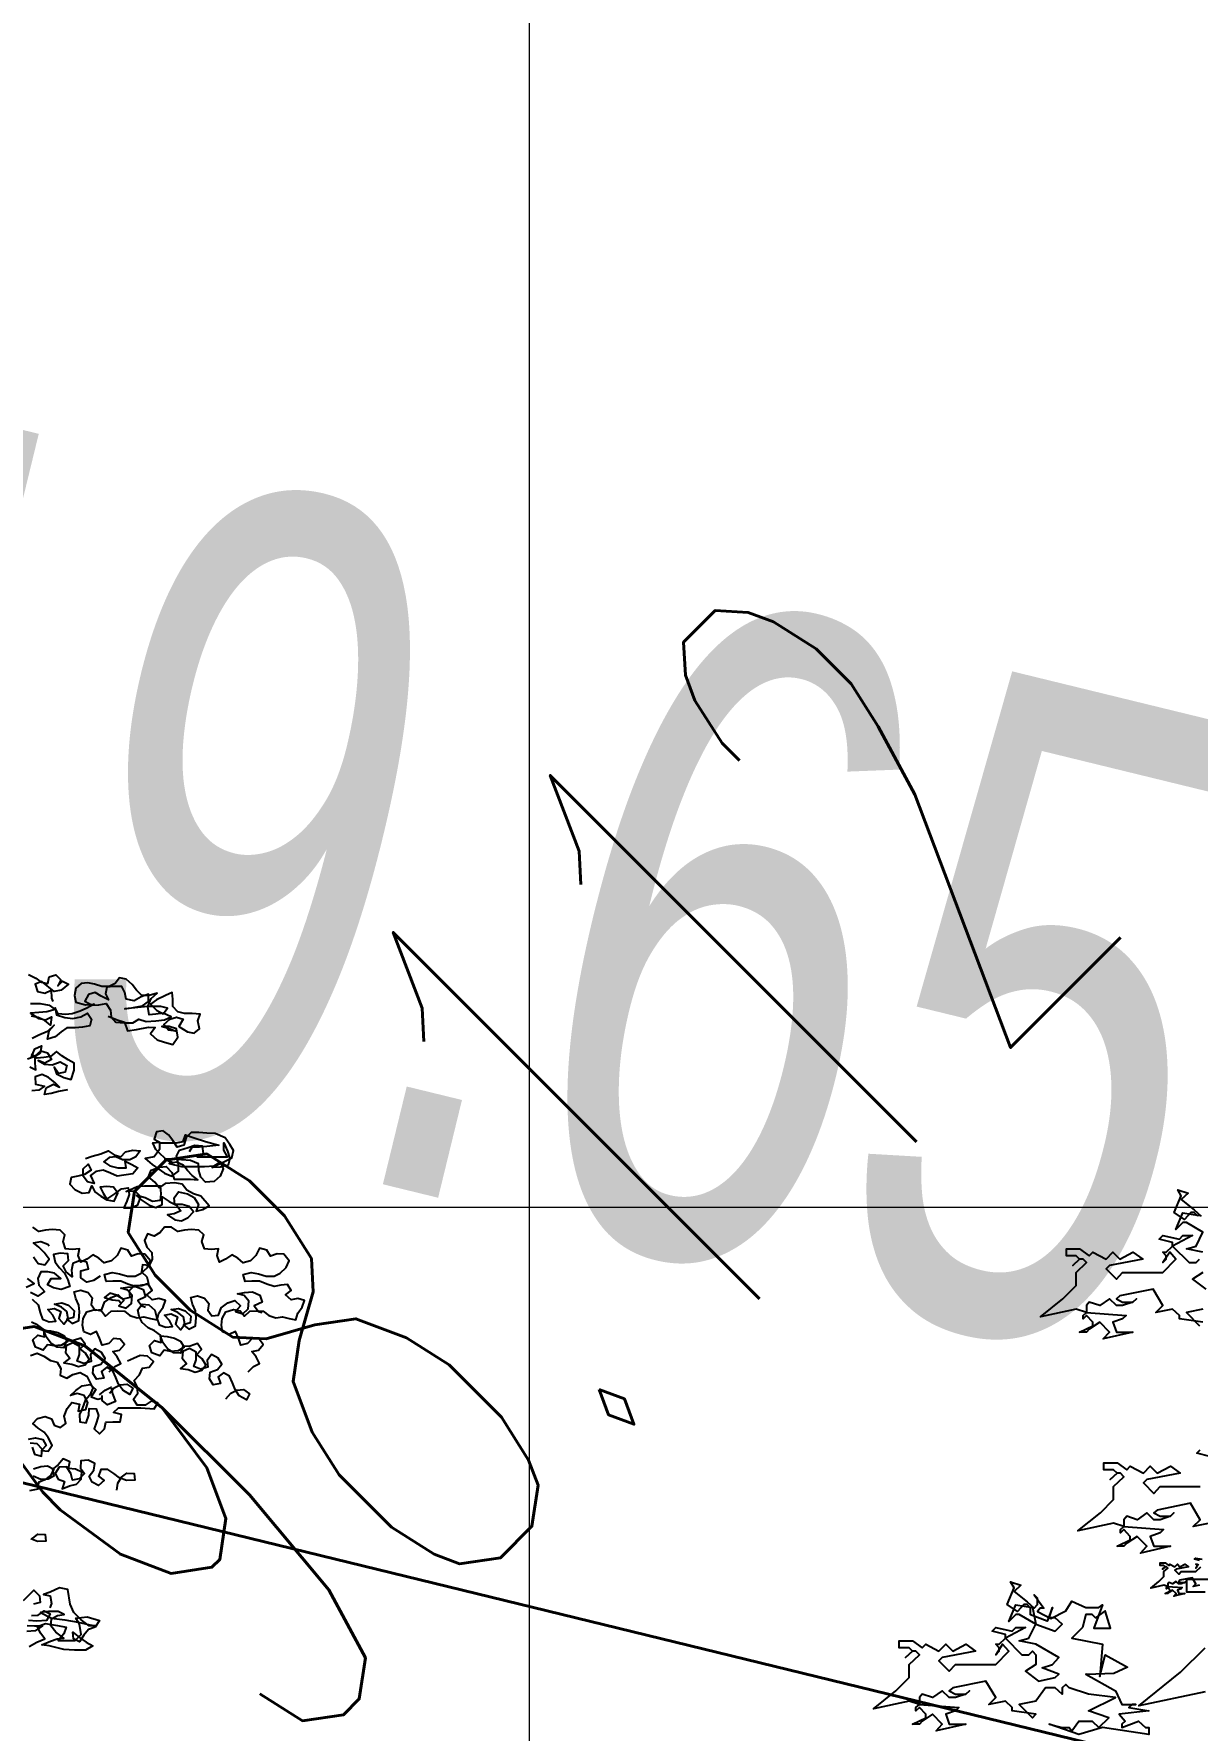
# Model space of a CAD drawing. Header units: millimetres. Extents: x 684983 to 685377, y 990360 to 990509.
# Drawn here: x 685065.248 to 685067.045, y 990445.231 to 990447.851 of the extents above; entities that cross this region are included whole.
import ezdxf

# ---------------------------------------------------------------- set-up
doc = ezdxf.new("R2010")
doc.units = ezdxf.units.MM
doc.header["$PDMODE"] = 35
doc.header["$PDSIZE"] = 0.2
for name, color, linetype, lineweight in [('BD', 1, 'Continuous', 40), ('grid', 8, 'Continuous', 9), ('GRID LEVELS', 7, 'Continuous', 13)]:
    doc.layers.add(name, color=color, linetype=linetype, lineweight=lineweight)
for name, color, linetype in [('dim', 7, 'Continuous'), ('MAHAGONY', 7, 'Continuous'), ('SYMBOLS', 7, 'Continuous'), ('VENGA TREE', 7, 'Continuous')]:
    doc.layers.add(name, color=color, linetype=linetype)
doc.styles.add('DIM', font='ARIALN.TTF', dxfattribs={"width": 0.8, "height": 1})
doc.styles.get("Standard").update_dxf_attribs({"font": 'RomanS'})
doc.dimstyles.get("Standard").update_dxf_attribs({"dimtxt": 1, "dimasz": 0.18, "dimexe": 0.18, "dimexo": 0.0625, "dimgap": 0.09, "dimtad": 0, "dimrnd": 0.05, "dimzin": 0, "dimdsep": 46, "dimtxsty": 'DIM', "dimcen": 0.09, "dimse1": 1, "dimse2": 1, "dimsd1": 1, "dimsd2": 1, "dimadec": 0, "dimazin": 0, "dimtfac": 1, "dimtix": 1, "dimtofl": 0, "dimtmove": 2, "dimatfit": 3, "dimfxl": 0, "dimtolj": 1, "dimtzin": 0, "dimarcsym": 0})

# ---------------------------------------------------------------- blocks, each defined once
blk = doc.blocks.new('*D27')
at = {"layer": 'Defpoints', "color": 0, "transparency": 16777216}
for p in [(685056.3962, 990448.8721), (685056.142, 990447.83), (685075.2439, 990443.1706)]:
    blk.add_point(p, dxfattribs=at)
at = {"layer": 'dim', "color": 0, "transparency": 16777216, "insert": (685065.9471, 990446.5424), "char_height": 1, "attachment_point": 5, "rotation": 346.2918, "style": 'DIM'}
blk.add_mtext('\\A1;19.65', dxfattribs=at)
blk = doc.blocks.new('TREE30')
at = {"color": 105, "flags": 128}
for points in [[(0.5985, 2.5829), (0.6135, 2.5769), (0.6255, 2.5729), (0.6305, 2.5589), (0.6455, 2.561), (0.6655, 2.565), (0.6766, 2.564), (0.6686, 2.554), (0.6796, 2.544), (0.6916, 2.54), (0.7056, 2.536), (0.7136, 2.548), (0.7116, 2.562), (0.6996, 2.566), (0.6876, 2.566), (0.6986, 2.563), (0.7106, 2.558), (0.6986, 2.56), (0.6906, 2.569), (0.7006, 2.578), (0.7116, 2.581), (0.7226, 2.578), (0.7156, 2.566), (0.7296, 2.557), (0.7406, 2.555), (0.7496, 2.5621), (0.7466, 2.5751), (0.7506, 2.5861), (0.7376, 2.5871), (0.7246, 2.5871), (0.7136, 2.59), (0.7056, 2.599), (0.7055, 2.6111), (0.7045, 2.6221), (0.6935, 2.617), (0.6785, 2.61), (0.6685, 2.603), (0.6785, 2.593), (0.6895, 2.587), (0.6965, 2.596), (0.6855, 2.599), (0.6645, 2.599), (0.6265, 2.595), (0.6405, 2.597), (0.6555, 2.6), (0.6655, 2.607), (0.6655, 2.619), (0.6535, 2.615), (0.6415, 2.608), (0.6285, 2.611), (0.6265, 2.622), (0.6214, 2.632), (0.6074, 2.632), (0.5964, 2.631), (0.5944, 2.62), (0.5995, 2.61), (0.5874, 2.616), (0.5774, 2.6219), (0.5664, 2.6189), (0.5604, 2.6079), (0.5724, 2.6009), (0.5834, 2.6019), (0.5955, 2.6039), (0.6025, 2.5929), (0.6035, 2.5819), (0.6115, 2.5729), (0.6255, 2.5719), (0.6395, 2.572), (0.6495, 2.578), (0.6615, 2.574), (0.6775, 2.575), (0.6916, 2.577), (0.7026, 2.582), (0.6895, 2.588), (0.6775, 2.586), (0.6665, 2.585), (0.6645, 2.599), (0.6695, 2.612), (0.6795, 2.621), (0.6665, 2.617), (0.6545, 2.617), (0.6455, 2.626), (0.6385, 2.635), (0.6284, 2.644), (0.6174, 2.646), (0.6104, 2.637), (0.6004, 2.632), (0.5884, 2.632), (0.5764, 2.636), (0.5654, 2.6379), (0.5544, 2.6369), (0.5454, 2.6289), (0.5434, 2.6169), (0.5454, 2.6059), (0.5614, 2.6019), (0.5754, 2.6029), (0.5634, 2.5959), (0.5524, 2.5909), (0.5394, 2.5869), (0.5284, 2.5859), (0.5164, 2.5869), (0.5114, 2.5969), (0.5134, 2.5849), (0.5274, 2.5809), (0.5404, 2.5789), (0.5534, 2.5819), (0.5644, 2.5879), (0.5715, 2.5779), (0.5685, 2.5669), (0.5565, 2.5649), (0.5444, 2.5639), (0.5304, 2.5639), (0.5214, 2.5568), (0.5114, 2.5488), (0.4984, 2.5448), (0.5014, 2.5588), (0.5094, 2.5678), (0.4984, 2.5578), (0.4844, 2.5518), (0.4734, 2.5458)], [(0.4724, 2.5158), (0.4774, 2.5288), (0.4884, 2.5338), (0.4864, 2.5218), (0.4764, 2.5158), (0.4654, 2.5118)], [(0.4703, 2.6038), (0.4864, 2.6038), (0.5014, 2.6009), (0.5114, 2.5939), (0.4974, 2.5898), (0.4844, 2.5888), (0.4704, 2.5878), (0.4844, 2.5788), (0.4954, 2.5768), (0.5054, 2.5818), (0.5034, 2.5678), (0.4944, 2.5758), (0.4834, 2.5808), (0.4724, 2.5828)], [(0.4673, 2.6519), (0.4793, 2.6459), (0.4883, 2.6389), (0.4993, 2.6369), (0.5013, 2.6479), (0.5123, 2.6509), (0.5204, 2.6429), (0.5154, 2.6329), (0.5234, 2.6409), (0.5334, 2.6359), (0.5214, 2.6259), (0.5094, 2.6239), (0.4893, 2.6399), (0.4783, 2.6359), (0.4823, 2.6239), (0.4944, 2.6209), (0.5044, 2.6259), (0.5054, 2.6129), (0.5074, 2.6069)], [(0.4739, 1.7209), (0.4826, 1.7277), (0.4948, 1.7271), (0.496, 1.716), (0.4821, 1.7155), (0.4708, 1.7202)]]:
    blk.add_lwpolyline(points, dxfattribs=at)
at = {"color": 3, "flags": 128}
for points in [[(0.5315, 2.4615), (0.5165, 2.4585), (0.5045, 2.4555), (0.4935, 2.4535), (0.4965, 2.4645), (0.5085, 2.4705), (0.5185, 2.4655), (0.5105, 2.4735), (0.5005, 2.4815), (0.4895, 2.4865), (0.4784, 2.4825), (0.4785, 2.4705), (0.4935, 2.4675), (0.4845, 2.4605), (0.4725, 2.4595)], [(0.4694, 2.4995), (0.4794, 2.4945), (0.4784, 2.5055), (0.4784, 2.5175), (0.4874, 2.5256), (0.4984, 2.5226), (0.5054, 2.5116), (0.4944, 2.5055), (0.4834, 2.5095), (0.4934, 2.5035), (0.5065, 2.5025), (0.5195, 2.5076), (0.5305, 2.5016), (0.5275, 2.4906), (0.5165, 2.4885), (0.5095, 2.4985), (0.5135, 2.4875), (0.5255, 2.4815), (0.5375, 2.4786), (0.5425, 2.4936), (0.5425, 2.5056), (0.5325, 2.5106), (0.5225, 2.5176), (0.5134, 2.5246), (0.5034, 2.5166), (0.4924, 2.5145), (0.4814, 2.5135), (0.4724, 2.5205)], [(0.5615, 2.3477), (0.5725, 2.3517), (0.5865, 2.3558), (0.5985, 2.3608), (0.6086, 2.3538), (0.6196, 2.3508), (0.6276, 2.3588), (0.6396, 2.3618), (0.6516, 2.3608), (0.6446, 2.3508), (0.6346, 2.3458), (0.6226, 2.3458), (0.6116, 2.3508), (0.6006, 2.3498), (0.5916, 2.3427), (0.6016, 2.3358), (0.6146, 2.3328), (0.6286, 2.3328), (0.6266, 2.3438), (0.6376, 2.3378), (0.6476, 2.3328), (0.6396, 2.3228), (0.6136, 2.3187), (0.6026, 2.3237), (0.5906, 2.3287), (0.5786, 2.3267), (0.5696, 2.3197), (0.5756, 2.3067), (0.5646, 2.3097), (0.5576, 2.3187), (0.5575, 2.3307), (0.5655, 2.3387), (0.5706, 2.3287), (0.5596, 2.3217), (0.5485, 2.3187), (0.5375, 2.3167), (0.5355, 2.3057), (0.5436, 2.2967), (0.5556, 2.2907), (0.5676, 2.2917), (0.5716, 2.3027), (0.5766, 2.2927), (0.5866, 2.2857), (0.5966, 2.2797), (0.6086, 2.2777), (0.6146, 2.2907), (0.6076, 2.3007), (0.5966, 2.3017), (0.5856, 2.3007), (0.5906, 2.2907), (0.5966, 2.2807), (0.6096, 2.2897), (0.6206, 2.2977), (0.6316, 2.2997), (0.6336, 2.2887), (0.6297, 2.2777), (0.6247, 2.2667), (0.6367, 2.2667), (0.6477, 2.2717), (0.6527, 2.2848), (0.6436, 2.2938), (0.6286, 2.2937), (0.6466, 2.3018), (0.6587, 2.3028), (0.6847, 2.3028), (0.6857, 2.2898), (0.6847, 2.2788), (0.6717, 2.2768), (0.6597, 2.2828), (0.6457, 2.2868), (0.6547, 2.2788), (0.6667, 2.2708), (0.6777, 2.2668), (0.6877, 2.2718), (0.6877, 2.2848), (0.6997, 2.2768), (0.7117, 2.2708), (0.7187, 2.2618), (0.7077, 2.2568), (0.6967, 2.2548), (0.7087, 2.2468), (0.7198, 2.2448), (0.7308, 2.2508), (0.7398, 2.2598), (0.7327, 2.2688), (0.7207, 2.2718), (0.7087, 2.2718), (0.7077, 2.2828), (0.7147, 2.2928), (0.7297, 2.2898), (0.7407, 2.2838), (0.7478, 2.2718), (0.7438, 2.2608), (0.7548, 2.2638), (0.7658, 2.2698), (0.7517, 2.2858), (0.7397, 2.2898), (0.7287, 2.2958), (0.7207, 2.3058), (0.7087, 2.3078), (0.6927, 2.3068), (0.6827, 2.2998), (0.6757, 2.3088), (0.6656, 2.3178), (0.6696, 2.3288), (0.6836, 2.3338), (0.6947, 2.3348), (0.7037, 2.3248), (0.7077, 2.3138), (0.7347, 2.3139), (0.7467, 2.3129), (0.7377, 2.3199), (0.7297, 2.3279), (0.7227, 2.3369), (0.7117, 2.3419), (0.6997, 2.3398), (0.7197, 2.3349), (0.7577, 2.3349), (0.7737, 2.3359), (0.7837, 2.3419), (0.7887, 2.3309), (0.7837, 2.3189), (0.7737, 2.3099), (0.7597, 2.3089), (0.7517, 2.3169), (0.7487, 2.3279), (0.7477, 2.3389), (0.7347, 2.3449), (0.7197, 2.3459), (0.7077, 2.3469), (0.6926, 2.3468), (0.7057, 2.3409), (0.6956, 2.3458), (0.6856, 2.3548), (0.6776, 2.3628), (0.6726, 2.3738), (0.6836, 2.3749), (0.6836, 2.3629), (0.6746, 2.3508), (0.6596, 2.3478), (0.6716, 2.3378), (0.6917, 2.3238), (0.7037, 2.3188), (0.7147, 2.3268), (0.7147, 2.3389), (0.7117, 2.3519), (0.7166, 2.3619), (0.7307, 2.3659), (0.7417, 2.3699), (0.7537, 2.3689), (0.7557, 2.3559), (0.7457, 2.3509), (0.7957, 2.3509), (0.7897, 2.3619), (0.7897, 2.374), (0.7957, 2.36), (0.7997, 2.3479), (0.7967, 2.3369), (0.7837, 2.3339), (0.7707, 2.3329), (0.8027, 2.3489), (0.8057, 2.361), (0.7997, 2.371), (0.7917, 2.382), (0.7757, 2.389), (0.7617, 2.3899), (0.7486, 2.3909), (0.7356, 2.3909), (0.7276, 2.3829), (0.7236, 2.3699), (0.7126, 2.3669), (0.7056, 2.3779), (0.6986, 2.3869), (0.6896, 2.3939), (0.6786, 2.3919), (0.6746, 2.3799), (0.6856, 2.3739), (0.7116, 2.3739), (0.7226, 2.3759), (0.7266, 2.3869), (0.7406, 2.3819), (0.7597, 2.3759), (0.7817, 2.3699), (0.7617, 2.3679), (0.7497, 2.3669), (0.7367, 2.3659), (0.7327, 2.3589)], [(0.6006, 1.9956), (0.6096, 2.0046), (0.6196, 2.0096), (0.6136, 2.0206), (0.6066, 2.0296), (0.6176, 2.0316), (0.6256, 2.0407), (0.6186, 2.0497), (0.6076, 2.0507), (0.5996, 2.0426), (0.5886, 2.0396), (0.5846, 2.0516), (0.5795, 2.0626), (0.5695, 2.0576), (0.5585, 2.0616), (0.5565, 2.0726), (0.5575, 2.0836), (0.5635, 2.0946), (0.5765, 2.0987), (0.5875, 2.0967), (0.5945, 2.0877), (0.6035, 2.0957), (0.6145, 2.0967), (0.6255, 2.0957), (0.6346, 2.0887), (0.6466, 2.0847), (0.6576, 2.0867), (0.6686, 2.0837), (0.6796, 2.0817), (0.6826, 2.0928), (0.6896, 2.1028), (0.6936, 2.1138), (0.6826, 2.1168), (0.6716, 2.1148), (0.6626, 2.1228), (0.6716, 2.1298), (0.6655, 2.1398), (0.6545, 2.1388), (0.6435, 2.1368), (0.6315, 2.1407), (0.6195, 2.1457), (0.6065, 2.1457), (0.5955, 2.1447), (0.5925, 2.1567), (0.6055, 2.1597), (0.6175, 2.1578), (0.6305, 2.1538), (0.6435, 2.1538), (0.6535, 2.1588), (0.6635, 2.1678), (0.6685, 2.1788), (0.6595, 2.1898), (0.6485, 2.1908), (0.6375, 2.1868), (0.6315, 2.1968), (0.6194, 2.1998), (0.6135, 2.1878), (0.6045, 2.1788), (0.5924, 2.1757), (0.5834, 2.1837), (0.5734, 2.1887), (0.5634, 2.1817), (0.5534, 2.1767), (0.5494, 2.1877), (0.5514, 2.1987), (0.5394, 2.1977), (0.5284, 2.1987), (0.5244, 2.2107), (0.5273, 2.2217), (0.5193, 2.2297), (0.5063, 2.2307), (0.4953, 2.2297), (0.4843, 2.2277), (0.4743, 2.2347)], [(0.8299, 1.9956), (0.8389, 2.0046), (0.8489, 2.0096), (0.8429, 2.0206), (0.8359, 2.0296), (0.8469, 2.0316), (0.8549, 2.0407), (0.8479, 2.0497), (0.8368, 2.0507), (0.8288, 2.0426), (0.8178, 2.0396), (0.8138, 2.0516), (0.8088, 2.0626), (0.7988, 2.0576), (0.7878, 2.0616), (0.7858, 2.0726), (0.7868, 2.0836), (0.7928, 2.0946), (0.8058, 2.0987), (0.8168, 2.0967), (0.8238, 2.0877), (0.8328, 2.0957), (0.8438, 2.0967), (0.8548, 2.0957), (0.8638, 2.0887), (0.8758, 2.0847), (0.8869, 2.0867), (0.8979, 2.0837), (0.9089, 2.0817), (0.9119, 2.0928), (0.9189, 2.1028), (0.9229, 2.1138), (0.9118, 2.1168), (0.9008, 2.1148), (0.8918, 2.1228), (0.9008, 2.1298), (0.8948, 2.1398), (0.8838, 2.1388), (0.8728, 2.1368), (0.8608, 2.1407), (0.8488, 2.1457), (0.8358, 2.1457), (0.8248, 2.1447), (0.8217, 2.1567), (0.8347, 2.1597), (0.8468, 2.1578), (0.8598, 2.1538), (0.8728, 2.1538), (0.8828, 2.1588), (0.8928, 2.1678), (0.8978, 2.1788), (0.8888, 2.1898), (0.8778, 2.1908), (0.8667, 2.1868), (0.8607, 2.1968), (0.8487, 2.1998), (0.8427, 2.1878), (0.8337, 2.1788), (0.8217, 2.1757), (0.8127, 2.1837), (0.8027, 2.1887), (0.7927, 2.1817), (0.7827, 2.1767), (0.7787, 2.1877), (0.7807, 2.1987), (0.7687, 2.1977), (0.7576, 2.1987), (0.7536, 2.2107), (0.7566, 2.2217), (0.7486, 2.2297), (0.7356, 2.2307), (0.7246, 2.2297), (0.7136, 2.2277), (0.7036, 2.2347), (0.6916, 2.2347), (0.6846, 2.2257), (0.6746, 2.2196), (0.6635, 2.2236), (0.6585, 2.2126), (0.6626, 2.2016), (0.6706, 2.1926), (0.6716, 2.1816), (0.6666, 2.1716), (0.6556, 2.1726), (0.6536, 2.1606), (0.6626, 2.1526), (0.6656, 2.1416), (0.6546, 2.1376), (0.6416, 2.1375), (0.6336, 2.1295), (0.6346, 2.1185), (0.6236, 2.1155), (0.6126, 2.1225), (0.6016, 2.1255), (0.5926, 2.1185), (0.6056, 2.1145), (0.6166, 2.1135), (0.6196, 2.1095)], [(0.5855, 2.1537), (0.5745, 2.1467), (0.5635, 2.1437), (0.5534, 2.1507), (0.5534, 2.1627), (0.5664, 2.1657), (0.5634, 2.1767), (0.5524, 2.1797), (0.5404, 2.1747), (0.5384, 2.1637), (0.5394, 2.1527), (0.5294, 2.1607), (0.5244, 2.1707), (0.5334, 2.1797), (0.5324, 2.1907), (0.5194, 2.1917), (0.5084, 2.1897), (0.5114, 2.1767), (0.5184, 2.1677), (0.5264, 2.1587), (0.5324, 2.1477), (0.5354, 2.1367), (0.5214, 2.1316), (0.5084, 2.1346), (0.4984, 2.1396), (0.5044, 2.1496), (0.5204, 2.1497), (0.5104, 2.1587), (0.4994, 2.1606), (0.4874, 2.1606), (0.4824, 2.1496), (0.4844, 2.1386), (0.4934, 2.1286), (0.4824, 2.1206), (0.4704, 2.1266)], [(0.4634, 2.1356), (0.4764, 2.1416), (0.4654, 2.1496)], [(0.4753, 2.1856), (0.4834, 2.1746), (0.4944, 2.1727), (0.5014, 2.1817), (0.4933, 2.1927), (0.4843, 2.2017), (0.4753, 2.2087), (0.4873, 2.2107), (0.4993, 2.2067), (0.5013, 2.2037)], [(0.6007, 1.9606), (0.6086, 1.9696), (0.6187, 1.9746), (0.6297, 1.9756), (0.6397, 1.9686), (0.6347, 1.9586), (0.6227, 1.9656), (0.6156, 1.9756), (0.6116, 1.9866), (0.6066, 1.9976), (0.5966, 2.0036), (0.5876, 1.9966), (0.5916, 1.9856), (0.5796, 1.9836), (0.5736, 1.9936), (0.5746, 2.0046), (0.5866, 2.0086), (0.5936, 2.0176), (0.5876, 2.0276), (0.5766, 2.0336), (0.5696, 2.0236), (0.5706, 2.0126), (0.5586, 2.0096), (0.5476, 2.0136), (0.5516, 2.0246), (0.5515, 2.0376), (0.5405, 2.0436), (0.5295, 2.0386), (0.5285, 2.0276), (0.5355, 2.0186), (0.5255, 2.0105), (0.5386, 2.0086), (0.5496, 2.0046), (0.5606, 2.0076), (0.5676, 2.0166), (0.5616, 2.0266), (0.5525, 2.0336), (0.5605, 2.0416), (0.5535, 2.0516), (0.5415, 2.0476), (0.5295, 2.0466), (0.5255, 2.0356), (0.5145, 2.0366), (0.5045, 2.0426), (0.4965, 2.0536), (0.4925, 2.0646), (0.5035, 2.0636), (0.5155, 2.0606), (0.5255, 2.0556), (0.5315, 2.0456), (0.5215, 2.0396), (0.5095, 2.0386), (0.4985, 2.0405), (0.4915, 2.0315), (0.4785, 2.0365), (0.4745, 2.0485), (0.4825, 2.0565), (0.4935, 2.0535), (0.4925, 2.0656), (0.4824, 2.0726), (0.4724, 2.0776)], [(0.4734, 2.1156), (0.4834, 2.1066), (0.4864, 2.0936), (0.4904, 2.0826), (0.5015, 2.0786), (0.5125, 2.0796), (0.5075, 2.0896), (0.4994, 2.0986), (0.5104, 2.1006), (0.5205, 2.0956), (0.5175, 2.0836), (0.5255, 2.0746), (0.5325, 2.0836), (0.5305, 2.0956), (0.5215, 2.1026), (0.5104, 2.1076), (0.5224, 2.1096), (0.5335, 2.1056), (0.5425, 2.0966), (0.5415, 2.0856), (0.5305, 2.0826), (0.5395, 2.0756), (0.5505, 2.0806), (0.5515, 2.0946), (0.5505, 2.1056), (0.5455, 2.1167), (0.5424, 2.1277), (0.5535, 2.1307), (0.5655, 2.1267), (0.5725, 2.1177), (0.5705, 2.1067), (0.5775, 2.0977), (0.5885, 2.0987), (0.5925, 2.1107), (0.6035, 2.1187), (0.6155, 2.1227), (0.6245, 2.1137), (0.6165, 2.1047), (0.6285, 2.1007), (0.6375, 2.1087), (0.6385, 2.1217), (0.6305, 2.1307), (0.6195, 2.1337), (0.6315, 2.1357), (0.6445, 2.1368), (0.6565, 2.1318), (0.6606, 2.1198), (0.6476, 2.1137), (0.6546, 2.1047), (0.6606, 2.1027)], [(0.7932, 1.9514), (0.8012, 1.9604), (0.8112, 1.9654), (0.8223, 1.9665), (0.8323, 1.9595), (0.8273, 1.9494), (0.8153, 1.9564), (0.8082, 1.9664), (0.8042, 1.9774), (0.7992, 1.9884), (0.7892, 1.9944), (0.7802, 1.9874), (0.7842, 1.9764), (0.7722, 1.9744), (0.7662, 1.9844), (0.7672, 1.9954), (0.7792, 1.9994), (0.7862, 2.0085), (0.7802, 2.0185), (0.7692, 2.0245), (0.7622, 2.0144), (0.7632, 2.0034), (0.7512, 2.0004), (0.7401, 2.0044), (0.7441, 2.0154), (0.7441, 2.0284), (0.7331, 2.0344), (0.7221, 2.0294), (0.7211, 2.0184), (0.7281, 2.0094), (0.7181, 2.0014), (0.7311, 1.9994), (0.7422, 1.9954), (0.7532, 1.9984), (0.7602, 2.0074), (0.7541, 2.0174), (0.7451, 2.0244), (0.7531, 2.0324), (0.7461, 2.0424), (0.7341, 2.0384), (0.7221, 2.0374), (0.7181, 2.0264), (0.7071, 2.0274), (0.6971, 2.0334), (0.6891, 2.0444), (0.6851, 2.0554), (0.6961, 2.0544), (0.7081, 2.0514), (0.7181, 2.0464), (0.7241, 2.0364), (0.7141, 2.0304), (0.7021, 2.0294), (0.6911, 2.0314), (0.6841, 2.0224), (0.6711, 2.0274), (0.6671, 2.0394), (0.6751, 2.0474), (0.6861, 2.0444), (0.6851, 2.0564), (0.675, 2.0634), (0.665, 2.0684), (0.655, 2.0774), (0.65, 2.0874), (0.648, 2.0984), (0.655, 2.1074), (0.666, 2.1064), (0.676, 2.0974), (0.679, 2.0844), (0.683, 2.0734), (0.694, 2.0694), (0.7051, 2.0704), (0.7, 2.0804), (0.692, 2.0894), (0.703, 2.0914), (0.713, 2.0865), (0.7101, 2.0744), (0.7181, 2.0654), (0.7251, 2.0745), (0.7231, 2.0865), (0.714, 2.0935), (0.703, 2.0985), (0.715, 2.1005), (0.726, 2.0965), (0.7351, 2.0875), (0.7341, 2.0765), (0.7231, 2.0735), (0.7321, 2.0665), (0.7431, 2.0715), (0.7441, 2.0855), (0.7431, 2.0965), (0.738, 2.1075), (0.735, 2.1185), (0.746, 2.1215), (0.7581, 2.1175), (0.7651, 2.1085), (0.7631, 2.0975), (0.7701, 2.0885), (0.7811, 2.0895), (0.7851, 2.1015), (0.7961, 2.1095), (0.8081, 2.1136), (0.8171, 2.1046), (0.8091, 2.0955), (0.8211, 2.0916), (0.8301, 2.0996), (0.8311, 2.1126), (0.8231, 2.1216), (0.8121, 2.1246), (0.8241, 2.1266), (0.8371, 2.1276), (0.8491, 2.1226), (0.8531, 2.1106), (0.8401, 2.1046), (0.8472, 2.0956), (0.8532, 2.0936)], [(0.4705, 2.0225), (0.4815, 2.0265), (0.4925, 2.0215), (0.5035, 2.0145), (0.5145, 2.0115), (0.5205, 2.0015), (0.5196, 1.9905), (0.5306, 1.9855), (0.5406, 1.9915), (0.5526, 1.9946), (0.5636, 1.9886), (0.5736, 1.9686), (0.5686, 1.9575), (0.5606, 1.9485), (0.5566, 1.9365), (0.5516, 1.9255), (0.5517, 1.9135), (0.5627, 1.9115), (0.5667, 1.9245), (0.5676, 1.9355), (0.5787, 1.9345), (0.5827, 1.9235), (0.5797, 1.9125), (0.5757, 1.9015), (0.5847, 1.8935), (0.5927, 1.9015), (0.5947, 1.9125), (0.6067, 1.9135), (0.6187, 1.9135), (0.6207, 1.9256), (0.6077, 1.9285), (0.6157, 1.9366), (0.6527, 1.9366), (0.6747, 1.9346), (0.6807, 1.9446), (0.6697, 1.9476), (0.6597, 1.9406), (0.6467, 1.9406), (0.6407, 1.9506), (0.6477, 1.9606), (0.6467, 1.9716), (0.6417, 1.9816), (0.6507, 1.9906), (0.6557, 2.0017), (0.6667, 2.0037), (0.6737, 2.0127), (0.6636, 2.0217), (0.6516, 2.0227), (0.6406, 2.0177), (0.6306, 2.0136)], [(0.6129, 1.8002), (0.6148, 1.8121), (0.6206, 1.8217), (0.6294, 1.8284), (0.6416, 1.8278), (0.6427, 1.8167), (0.6288, 1.8162), (0.6175, 1.8209), (0.6083, 1.8281), (0.5982, 1.8347), (0.5865, 1.8344), (0.5826, 1.8237), (0.5919, 1.8165), (0.5828, 1.8084), (0.5724, 1.8137), (0.5673, 1.8235), (0.5753, 1.8333), (0.5765, 1.8447), (0.566, 1.8499), (0.5535, 1.8491), (0.5529, 1.8369), (0.5597, 1.8281), (0.5511, 1.8192), (0.5397, 1.8167), (0.5372, 1.8281), (0.5302, 1.8391), (0.5177, 1.8383), (0.5111, 1.8282), (0.5161, 1.8184), (0.5269, 1.8145), (0.5227, 1.8024), (0.5347, 1.8077), (0.5462, 1.8101), (0.5539, 1.8186), (0.555, 1.8299), (0.5446, 1.8352), (0.5332, 1.8363), (0.5357, 1.8473), (0.5244, 1.8521), (0.5164, 1.8423), (0.5068, 1.835), (0.5093, 1.8235), (0.4995, 1.8185), (0.4878, 1.8182), (0.4751, 1.8233)], [(0.4757, 1.8355), (0.4875, 1.8394), (0.4986, 1.8405), (0.509, 1.8352), (0.5038, 1.8248), (0.4942, 1.8175), (0.4838, 1.8133), (0.4827, 1.802), (0.469, 1.7993)], [(0.473, 1.8716), (0.4769, 1.8599), (0.4885, 1.8565), (0.4896, 1.8679), (0.4815, 1.877), (0.4701, 1.8781)], [(0.4672, 1.8846), (0.4786, 1.8871), (0.4911, 1.8842), (0.4961, 1.8744), (0.4884, 1.866), (0.4998, 1.8649), (0.5064, 1.875), (0.4998, 1.8874), (0.493, 1.8961), (0.4829, 1.9028), (0.4745, 1.9105), (0.4822, 1.9189), (0.4945, 1.9219), (0.5052, 1.9181), (0.5094, 1.9077), (0.5202, 1.9038), (0.5289, 1.9105), (0.5259, 1.9228), (0.5309, 1.9355), (0.5389, 1.9453), (0.5514, 1.9425), (0.5494, 1.9306), (0.5617, 1.9336), (0.565, 1.9452), (0.5589, 1.9567), (0.5474, 1.9601), (0.5364, 1.9567), (0.5455, 1.9648), (0.556, 1.9726), (0.5688, 1.9748), (0.5786, 1.9668), (0.5708, 1.9548), (0.5816, 1.9509), (0.5877, 1.9524)], [(0.5846, 1.9576), (0.5936, 1.9656), (0.6036, 1.9706), (0.6057, 1.9596), (0.6107, 1.9466), (0.5977, 1.9415), (0.5887, 1.9485), (0.5886, 1.9566)], [(0.4592, 1.6183), (0.4762, 1.6353), (0.4852, 1.6263), (0.4862, 1.6153), (0.4752, 1.6123)], [(0.4722, 1.5933), (0.4832, 1.5943), (0.4932, 1.6013), (0.5032, 1.5963), (0.4972, 1.5853), (0.4812, 1.5843), (0.4672, 1.5853)], [(0.4652, 1.5773), (0.4772, 1.5763), (0.4902, 1.5763), (0.4782, 1.5683), (0.4642, 1.5673)], [(0.4682, 1.5422), (0.4812, 1.5493), (0.4943, 1.5553), (0.4872, 1.5643), (0.4822, 1.5753), (0.4952, 1.5803), (0.5152, 1.5773), (0.5293, 1.5743), (0.5253, 1.5633), (0.5163, 1.5523), (0.5443, 1.5523), (0.5543, 1.5623), (0.5513, 1.5793), (0.5453, 1.5893), (0.5643, 1.5914), (0.5843, 1.5854), (0.5773, 1.5744), (0.5663, 1.5704), (0.5583, 1.5613), (0.5513, 1.5503), (0.5413, 1.5553), (0.5403, 1.5663), (0.5513, 1.5573), (0.5623, 1.5493), (0.5733, 1.5433), (0.5613, 1.5363), (0.5433, 1.5363), (0.5253, 1.5373), (0.5013, 1.5433), (0.4893, 1.5453), (0.5033, 1.5513), (0.5143, 1.5553), (0.5253, 1.5563), (0.5123, 1.5663), (0.5042, 1.5763), (0.5052, 1.5883), (0.5152, 1.5933), (0.5262, 1.5953), (0.5162, 1.6003), (0.5002, 1.6003), (0.4872, 1.5983), (0.5052, 1.5893), (0.5272, 1.5863), (0.5493, 1.5823), (0.5683, 1.5784), (0.5793, 1.5764), (0.5673, 1.5764), (0.5543, 1.5864), (0.5423, 1.5984), (0.5362, 1.6124), (0.5322, 1.6364), (0.5182, 1.6394), (0.5032, 1.6323), (0.4922, 1.6283), (0.5032, 1.6263), (0.5052, 1.6133), (0.5022, 1.6063)]]:
    blk.add_lwpolyline(points, dxfattribs=at)
blk = doc.blocks.new('A$C7BFB01F8')
at = {"layer": 'SYMBOLS', "color": 73}
for points in [[(1.1004, 3.7948), (1.131, 3.7707), (1.1471, 3.7562)], [(1.1511, 3.5405), (1.1125, 3.5325), (1.1432, 3.502)], [(1.1511, 3.5101), (1.0965, 3.518), (1.0965, 3.5261), (1.0805, 3.5405), (1.0419, 3.5325), (1.0579, 3.5487), (1.0355, 3.5871), (0.9584, 3.5711), (0.9503, 3.5647), (0.9649, 3.5566), (0.9888, 3.5566), (0.9969, 3.5647), (0.9888, 3.5566), (0.9649, 3.5487), (0.9503, 3.5487), (0.9342, 3.5647), (0.9118, 3.5487), (0.8876, 3.5566), (0.8813, 3.5487), (0.8813, 3.5325), (0.9728, 3.5261), (0.9649, 3.518), (0.9423, 3.5101), (0.9503, 3.4875), (0.9888, 3.4875), (0.9198, 3.4715), (0.9342, 3.4875), (0.9118, 3.5101), (0.8876, 3.4941), (0.8813, 3.4875), (0.8651, 3.4875), (0.8958, 3.502), (0.8958, 3.5101), (0.8813, 3.5261), (0.8732, 3.518), (0.8732, 3.5261), (0.8813, 3.5325), (0.8572, 3.5405), (0.7747, 3.5228), (0.8265, 3.5647), (0.8572, 3.5951), (0.8572, 3.6257), (0.8813, 3.6482), (0.8732, 3.6562), (0.8651, 3.6562), (0.8491, 3.6417), (0.8651, 3.6562), (0.8572, 3.6643), (0.8346, 3.6643), (0.8346, 3.6803), (0.8651, 3.6803), (0.8876, 3.6643), (0.8958, 3.6724), (0.9263, 3.6562), (0.9423, 3.6724), (0.9584, 3.6562), (0.9888, 3.6724), (1.0113, 3.6562), (0.9342, 3.6417), (0.9263, 3.6338), (0.9503, 3.6097), (0.9649, 3.6257), (1.0579, 3.6257), (1.0885, 3.6562), (1.0741, 3.6724), (1.0579, 3.6482), (1.0659, 3.6562), (1.0659, 3.6643), (1.0579, 3.6724), (1.0659, 3.6724), (1.0805, 3.6868), (1.0805, 3.6948), (1.0499, 3.7028), (1.0579, 3.7108), (1.0965, 3.7028), (1.1046, 3.7108), (1.1269, 3.7108), (1.0805, 3.6868), (1.119, 3.6482), (1.1351, 3.6482), (1.1432, 3.6562)], [(1.1511, 3.6257), (1.1269, 3.6097), (1.1575, 3.5871)], [(1.1511, 3.6724), (1.1125, 3.6803), (1.1351, 3.6868), (1.1511, 3.7188), (1.1125, 3.7414), (1.1046, 3.7414), (1.0885, 3.7253), (1.1046, 3.7638), (1.1432, 3.7574)], [(1.139, 3.7562), (1.131, 3.7642), (1.1229, 3.7642), (1.1085, 3.7482), (1.0844, 3.7642), (1.1004, 3.8028), (1.0924, 3.8172), (1.1165, 3.8093), (1.1004, 3.7948), (1.1004, 3.7948)], [(0.7131, 2.8865), (0.7436, 2.8624), (0.7598, 2.848), (0.7677, 2.856), (0.7677, 2.8705), (0.7598, 2.8786), (0.7822, 2.848), (0.7741, 2.848), (0.7677, 2.84), (0.7982, 2.824), (0.8329, 2.8412), (0.8473, 2.8636), (0.8794, 2.8492), (0.9099, 2.8492), (0.9179, 2.8556), (0.8978, 2.8014), (0.9364, 2.8014), (0.9243, 2.8412), (0.9019, 2.8252), (0.8939, 2.8331), (0.8794, 2.8331), (0.8715, 2.8026), (0.8473, 2.7785), (0.9179, 2.7641), (0.9121, 2.6896), (0.9243, 2.7399), (0.9763, 2.7111), (0.9443, 2.6967), (0.8816, 2.6938), (0.8794, 2.6949), (0.9485, 2.6565), (0.9629, 2.6243), (0.9952, 2.6243), (0.9871, 2.6243), (0.979, 2.6179), (1.0256, 2.6098), (0.9566, 2.6019), (0.971, 2.5858), (0.9629, 2.5793), (0.9629, 2.5712), (1.0015, 2.5858), (1.0176, 2.5712), (1.0256, 2.5712), (1.0256, 2.5552), (0.9179, 2.5712), (0.8633, 2.5552), (0.7943, 2.5793), (0.8248, 2.5712), (0.8408, 2.5712), (0.8473, 2.5633), (0.8633, 2.5858), (0.8939, 2.5858), (0.9099, 2.5712), (0.9325, 2.5938), (0.8859, 2.6098), (0.9485, 2.6404), (0.8859, 2.6484), (0.8408, 2.6629), (0.8329, 2.6708), (0.8248, 2.6629), (0.8248, 2.6484), (0.8088, 2.6629), (0.7862, 2.6629), (0.7638, 2.6323), (0.7252, 2.6243), (0.7558, 2.5938), (0.7638, 2.6019), (0.7092, 2.6098), (0.7092, 2.6179), (0.6932, 2.6323), (0.6546, 2.6243), (0.6706, 2.6404), (0.6481, 2.6789), (0.5711, 2.6629), (0.5629, 2.6565), (0.5775, 2.6484), (0.6015, 2.6484), (0.6096, 2.6565), (0.6015, 2.6484), (0.5775, 2.6404), (0.5629, 2.6404), (0.5469, 2.6565), (0.5244, 2.6404), (0.5002, 2.6484), (0.4939, 2.6404), (0.4939, 2.6243), (0.5855, 2.6179), (0.5775, 2.6098), (0.555, 2.6019), (0.5629, 2.5793), (0.6015, 2.5793), (0.5325, 2.5633), (0.5469, 2.5793), (0.5244, 2.6019), (0.5002, 2.5858), (0.4939, 2.5793), (0.4778, 2.5793), (0.5084, 2.5938), (0.5084, 2.6019), (0.4939, 2.6179), (0.4859, 2.6098), (0.4859, 2.6179), (0.4939, 2.6243), (0.4698, 2.6323), (0.3873, 2.6146), (0.4392, 2.6565), (0.4698, 2.6869), (0.4698, 2.7175), (0.4939, 2.7399), (0.4859, 2.748), (0.4778, 2.748), (0.4618, 2.7335), (0.4778, 2.748), (0.4698, 2.7561), (0.4473, 2.7561), (0.4473, 2.7721), (0.4778, 2.7721), (0.5002, 2.7561), (0.5084, 2.7641), (0.5389, 2.748), (0.555, 2.7641), (0.5711, 2.748), (0.6015, 2.7641), (0.624, 2.748), (0.5469, 2.7335), (0.5389, 2.7256), (0.5629, 2.7015), (0.5775, 2.7175), (0.6706, 2.7175), (0.7011, 2.748), (0.6867, 2.7641), (0.6706, 2.7399), (0.6786, 2.748), (0.6786, 2.7561), (0.6706, 2.7641), (0.6786, 2.7641), (0.6932, 2.7785), (0.6932, 2.7866), (0.6625, 2.7945), (0.6706, 2.8026), (0.7092, 2.7945), (0.7172, 2.8026), (0.7396, 2.8026), (0.6932, 2.7785), (0.7316, 2.7399), (0.7478, 2.7399), (0.7558, 2.748), (0.7638, 2.7399), (0.7638, 2.7175), (0.7396, 2.7015), (0.7702, 2.6789), (0.8088, 2.6869), (0.8169, 2.6949), (0.7783, 2.7094), (0.8023, 2.7175), (0.8169, 2.7335), (0.7638, 2.7641), (0.7252, 2.7721), (0.7478, 2.7785), (0.7638, 2.8106), (0.7252, 2.8331), (0.7172, 2.8331), (0.7011, 2.8171), (0.7172, 2.8556), (0.7558, 2.8492), (0.7638, 2.8106), (0.8088, 2.7945), (0.8248, 2.8106), (0.8088, 2.8252), (0.7943, 2.8252), (0.8023, 2.8492), (0.7902, 2.8175), (0.7517, 2.8319), (0.7517, 2.848), (0.7436, 2.856), (0.7356, 2.856), (0.7212, 2.84), (0.6971, 2.856), (0.7131, 2.8946), (0.705, 2.909), (0.7291, 2.901), (0.7131, 2.8865), (0.7131, 2.8865)]]:
    blk.add_lwpolyline(points, dxfattribs=at)
at = {"layer": 'SYMBOLS', "color": 99}
for points in [[(1.1672, 3.0445), (1.1286, 3.0366), (1.1446, 3.0527), (1.1221, 3.0912), (1.0451, 3.0751), (1.0369, 3.0687), (1.0515, 3.0607), (1.0755, 3.0607), (1.0836, 3.0687), (1.0755, 3.0607), (1.0515, 3.0527), (1.0369, 3.0527), (1.0209, 3.0687), (0.9984, 3.0527), (0.9742, 3.0607), (0.9679, 3.0527), (0.9679, 3.0366), (1.0595, 3.0301), (1.0515, 3.0221), (1.029, 3.0141), (1.0369, 2.9916), (1.0755, 2.9916), (1.0065, 2.9755), (1.0209, 2.9916), (0.9984, 3.0141), (0.9742, 2.9981), (0.9679, 2.9916), (0.9518, 2.9916), (0.9824, 3.006), (0.9824, 3.0141), (0.9679, 3.0301), (0.9599, 3.0221), (0.9599, 3.0301), (0.9679, 3.0366), (0.9438, 3.0445), (0.8613, 3.0269), (0.9132, 3.0687), (0.9438, 3.0991), (0.9438, 3.1298), (0.9679, 3.1522), (0.9599, 3.1603), (0.9518, 3.1603), (0.9358, 3.1458), (0.9518, 3.1603), (0.9438, 3.1683), (0.9213, 3.1683), (0.9213, 3.1844), (0.9518, 3.1844), (0.9742, 3.1683), (0.9824, 3.1764), (1.0129, 3.1603), (1.029, 3.1764), (1.0451, 3.1603), (1.0755, 3.1764), (1.0979, 3.1603), (1.0209, 3.1458), (1.0129, 3.1378), (1.0369, 3.1137), (1.0515, 3.1298), (1.1446, 3.1298)], [(1.1672, 3.1989), (1.1365, 3.2068), (1.1446, 3.2149)], [(1.156, 2.6542), (1.0024, 2.6213), (1.099, 2.6992), (1.156, 2.7559)], [(1.156, 2.8847), (1.114, 2.8847), (1.114, 2.9146), (1.1709, 2.9146)], [(1.1429, 2.9009), (1.1287, 2.8979), (1.1346, 2.9039), (1.1263, 2.9181), (1.0978, 2.9122), (1.0948, 2.9098), (1.1002, 2.9068), (1.109, 2.9068), (1.112, 2.9098), (1.109, 2.9068), (1.1002, 2.9039), (1.0948, 2.9039), (1.0888, 2.9098), (1.0805, 2.9039), (1.0716, 2.9068), (1.0693, 2.9039), (1.0693, 2.8979), (1.1031, 2.8956), (1.1002, 2.8926), (1.0918, 2.8896), (1.0948, 2.8813), (1.109, 2.8813), (1.0835, 2.8754), (1.0888, 2.8813), (1.0805, 2.8896), (1.0716, 2.8837), (1.0693, 2.8813), (1.0633, 2.8813), (1.0746, 2.8867), (1.0746, 2.8896), (1.0693, 2.8956), (1.0663, 2.8926), (1.0663, 2.8956), (1.0693, 2.8979), (1.0604, 2.9009), (1.0299, 2.8944), (1.049, 2.9098), (1.0604, 2.9211), (1.0604, 2.9324), (1.0693, 2.9407), (1.0663, 2.9437), (1.0633, 2.9437), (1.0574, 2.9383), (1.0633, 2.9437), (1.0604, 2.9466), (1.052, 2.9466), (1.052, 2.9526), (1.0633, 2.9526), (1.0716, 2.9466), (1.0746, 2.9496), (1.0859, 2.9437), (1.0918, 2.9496), (1.0978, 2.9437), (1.109, 2.9496), (1.1173, 2.9437), (1.0888, 2.9383), (1.0859, 2.9354), (1.0948, 2.9265), (1.1002, 2.9324), (1.1346, 2.9324), (1.1459, 2.9437)], [(1.1405, 2.9496), (1.1346, 2.9407), (1.1375, 2.9437)], [(1.1375, 2.9466), (1.1346, 2.9496), (1.1375, 2.9496)], [(1.1429, 2.9579), (1.1316, 2.9609), (1.1346, 2.9639), (1.1488, 2.9609)]]:
    blk.add_lwpolyline(points, dxfattribs=at)

msp = doc.modelspace()

# ---------------------------------------------------------------- linework, layer by layer
at = {"layer": 'BD'}
msp.add_line((685056.142, 990447.83), (685075.2439, 990443.1706), dxfattribs=at)
at = {"layer": 'grid'}
for p, q in [((685066.0136, 990509.1548), (685066.0136, 990370.8996)), ((685085.1957, 990446.0381), (684982.7636, 990446.0381))]:
    msp.add_line(p, q, dxfattribs=at)

# ---------------------------------------------------------------- block references
at = {"layer": 'MAHAGONY', "color": 7, "xscale": 0.9355958136093464, "yscale": 0.9355958136093464, "zscale": 0.9355958136093464}
msp.add_blockref('TREE30', (685064.803, 990443.917, 98.185), dxfattribs=at)
at = {"layer": 'VENGA TREE', "xscale": 0.666594931465463, "yscale": 0.666594931465463, "zscale": 0.666594931465463}
msp.add_blockref('A$C7BFB01F8', (685066.2873, 990443.521, 98.152), dxfattribs=at)

# ---------------------------------------------------------------- texts
at = {"layer": 'GRID LEVELS', "width": 0.5}
msp.add_text('98.112', height=0.8, rotation=45, dxfattribs=at).set_placement((685065.63, 990445.1578, 98.1121))

# ---------------------------------------------------------------- dimensions: what is measured, and where the dimension line sits
at = {"layer": 'dim'}
dim = msp.add_aligned_dim(p1=(685075.2439, 990443.1706), p2=(685056.142, 990447.83), distance=-1.0727, dimstyle='Standard', dxfattribs=at)
dim.commit()
dim.dimension.update_dxf_attribs({"geometry": '*D27', "text_midpoint": (685065.9471, 990446.5424)})

doc.saveas('drawing.dxf')
